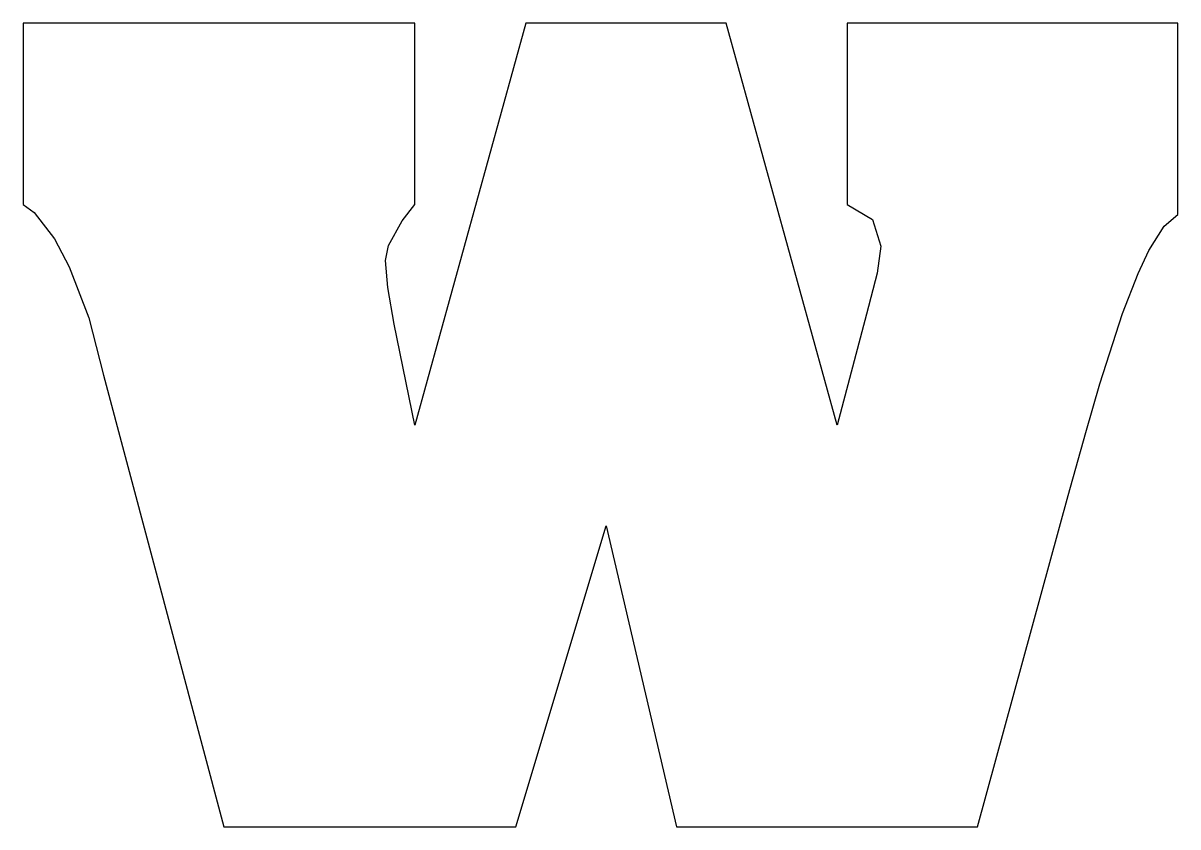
# Model space of a CAD drawing. Extents: x 0 to 1.05, y 0 to 0.73.
import ezdxf

# ---------------------------------------------------------------- set-up
doc = ezdxf.new("R2010")
doc.units = 0
doc.header["$MEASUREMENT"] = 0
doc.layers.get('0').update_dxf_attribs({"linetype": 'CONTINUOUS'})

msp = doc.modelspace()

# ---------------------------------------------------------------- linework, layer by layer
at = {"color": 0, "linetype": 'Continuous'}
for p, q in [((0, 0.7342), (0, 0.5686)), ((0.3578, 0.7342), (0, 0.7342)), ((0.4591, 0.7342), (0.3578, 0.3671)), ((0.3578, 0.5686), (0.3578, 0.7342)), ((0.6422, 0.7342), (0.4591, 0.7342)), ((0.7435, 0.3671), (0.6422, 0.7342)), ((1.0546, 0.7342), (0.7526, 0.7342)), ((0.7526, 0.7342), (0.7526, 0.5686)), ((1.0546, 0.5595), (1.0546, 0.7342)), ((0, 0.5686), (0.0102, 0.5611)), ((0.0102, 0.5611), (0.0286, 0.5371)), ((0.3461, 0.5535), (0.3578, 0.5686)), ((0.7526, 0.5686), (0.7756, 0.5548)), ((1.0421, 0.5486), (1.0546, 0.5595)), ((0.3337, 0.5312), (0.3461, 0.5535)), ((0.7756, 0.5548), (0.7833, 0.5304)), ((1.0282, 0.5266), (1.0421, 0.5486)), ((0.0286, 0.5371), (0.042, 0.5117)), ((0.3311, 0.5174), (0.3337, 0.5312)), ((0.7833, 0.5304), (0.78, 0.5058)), ((0.3331, 0.4926), (0.3311, 0.5174)), ((1.0182, 0.5054), (1.0282, 0.5266)), ((0.042, 0.5117), (0.0599, 0.4651)), ((0.78, 0.5058), (0.7702, 0.4684)), ((1.004, 0.4688), (1.0182, 0.5054)), ((0.339, 0.4593), (0.3331, 0.4926)), ((0.0599, 0.4651), (0.0734, 0.4126)), ((0.7702, 0.4684), (0.7435, 0.3671)), ((0.9833, 0.4047), (1.004, 0.4688)), ((0.3578, 0.3671), (0.339, 0.4593)), ((0.0734, 0.4126), (0.1832, 0)), ((0.9704, 0.3604), (0.9833, 0.4047)), ((0.9545, 0.3028), (0.9704, 0.3604)), ((0.8715, 0), (0.9545, 0.3028)), ((0.45, 0), (0.5324, 0.2749)), ((0.5324, 0.2749), (0.5967, 0)), ((0.1832, 0), (0.45, 0)), ((0.5967, 0), (0.8715, 0))]:
    msp.add_line(p, q, dxfattribs=at)

doc.saveas('drawing.dxf')
